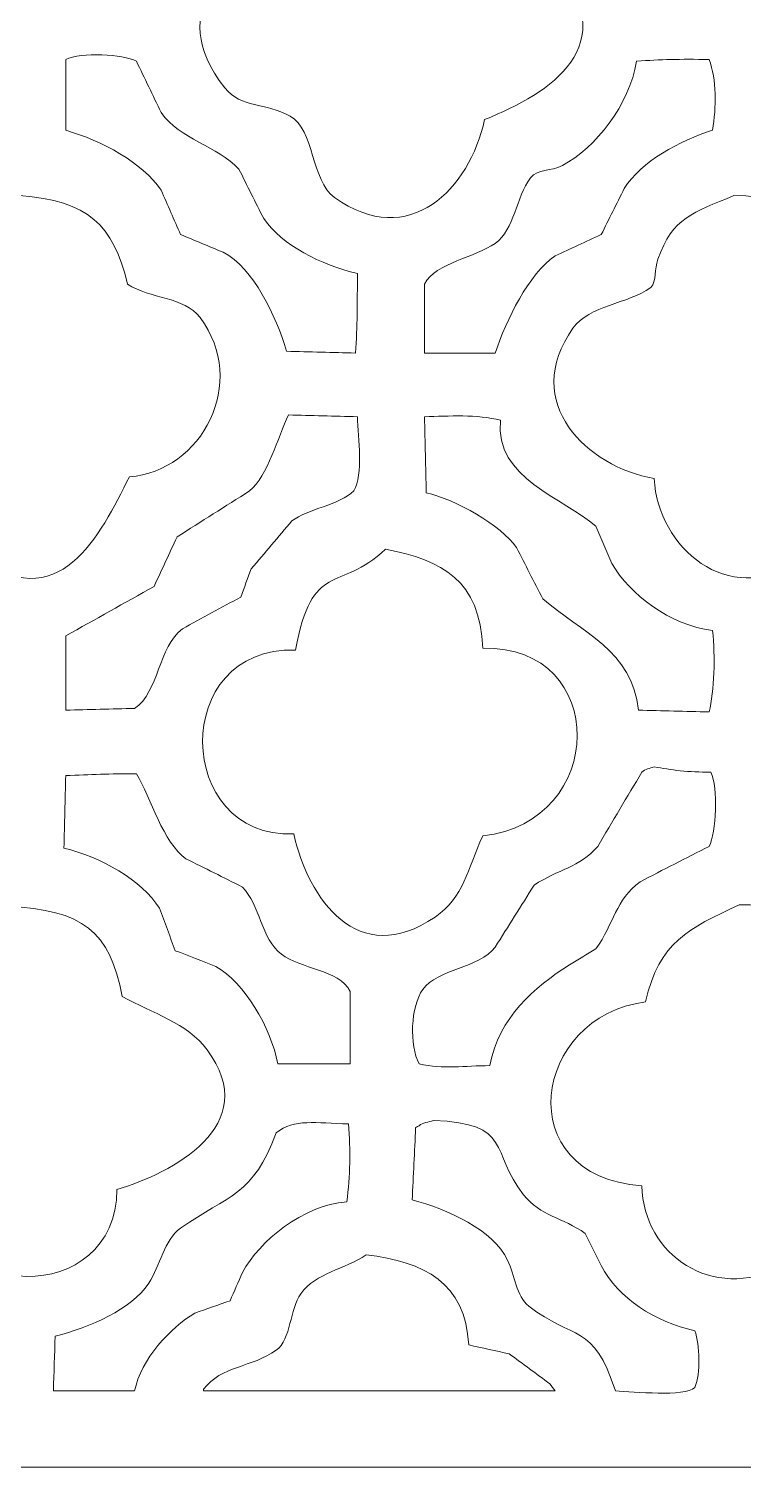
# Model space of a CAD drawing. Header units: centimetres. Extents: x -27.5 to -1.9, y -9.6 to -4.5.
# Drawn here: x -5.528 to -4.281, y -9.5 to -6.991 of the extents above; entities that cross this region are included whole.
import ezdxf

# ---------------------------------------------------------------- set-up
doc = ezdxf.new("R2010")
doc.units = ezdxf.units.CM
doc.header["$MEASUREMENT"] = 0
doc.layers.add('layer 1', color=7, linetype='Continuous')

msp = doc.modelspace()

# ---------------------------------------------------------------- linework, layer by layer
at = {"layer": 'layer 1', "color": 7, "lineweight": 9}
for points, knots in [([(-13.01142, -4.47497), (-13.01142, -4.47497), (-1.85083, -4.47497), (-1.85083, -4.47497), (-1.85083, -4.47497), (-1.85083, -4.47497), (-1.85083, -9.50001), (-1.85083, -9.50001), (-1.85083, -9.50001), (-1.85083, -9.50001), (-13.01142, -9.50001), (-13.01142, -9.50001), (-13.01142, -9.50001), (-13.01142, -9.50001), (-13.01142, -4.47497), (-13.01142, -4.47497)], [0, 0, 0, 0, 0.2, 0.2, 0.2, 0.2, 0.4, 0.4, 0.4, 0.4, 0.6, 0.6, 0.6, 0.6, 1, 1, 1, 1]), ([(-4.92968, -6.65238), (-4.98883, -6.71247), (-5.04167, -6.71366), (-5.06232, -6.81895), (-5.06232, -6.81895), (-5.175, -6.86387), (-5.29553, -6.95527), (-5.18571, -7.09349), (-5.18571, -7.09349), (-5.15655, -7.13019), (-5.11505, -7.11844), (-5.07158, -7.14285), (-5.07158, -7.14285), (-5.02903, -7.16674), (-5.03519, -7.25563), (-4.99446, -7.28475), (-4.99446, -7.28475), (-4.8635, -7.37834), (-4.75818, -7.2694), (-4.73225, -7.14902), (-4.73225, -7.14902), (-4.6157, -7.10181), (-4.4893, -7.02103), (-4.60886, -6.87448), (-4.60886, -6.87448), (-4.6236, -6.85642), (-4.65715, -6.83389), (-4.6829, -6.82821), (-4.6829, -6.82821), (-4.69832, -6.82821), (-4.71375, -6.82821), (-4.72917, -6.82821), (-4.72917, -6.82821), (-4.74964, -6.81688), (-4.75463, -6.73658), (-4.76927, -6.71716), (-4.76927, -6.71716), (-4.80411, -6.67093), (-4.86705, -6.67227), (-4.92968, -6.65238)], [0, 0, 0, 0, 0.0909091, 0.0909091, 0.0909091, 0.0909091, 0.1818182, 0.1818182, 0.1818182, 0.1818182, 0.2727273, 0.2727273, 0.2727273, 0.2727273, 0.3636364, 0.3636364, 0.3636364, 0.3636364, 0.4545455, 0.4545455, 0.4545455, 0.4545455, 0.5454545, 0.5454545, 0.5454545, 0.5454545, 0.6363636, 0.6363636, 0.6363636, 0.6363636, 0.7272727, 0.7272727, 0.7272727, 0.7272727, 0.8181818, 0.8181818, 0.8181818, 0.8181818, 1, 1, 1, 1]), ([(-4.95744, -7.55621), (-4.95437, -7.50878), (-4.95431, -7.46974), (-4.95436, -7.41739), (-4.95436, -7.41739), (-5.01739, -7.40244), (-5.08585, -7.36844), (-5.11785, -7.32176), (-5.11785, -7.32176), (-5.13224, -7.29298), (-5.14664, -7.26418), (-5.16103, -7.23539), (-5.16103, -7.23539), (-5.19923, -7.19422), (-5.26345, -7.18412), (-5.29676, -7.13668), (-5.29676, -7.13668), (-5.31116, -7.10686), (-5.32555, -7.07704), (-5.33995, -7.04722), (-5.33995, -7.04722), (-5.36376, -7.0348), (-5.4362, -7.0311), (-5.46334, -7.04414), (-5.46334, -7.04414), (-5.46334, -7.08526), (-5.46334, -7.1264), (-5.46334, -7.16753), (-5.46334, -7.16753), (-5.40014, -7.18613), (-5.33012, -7.22318), (-5.29676, -7.27241), (-5.29676, -7.27241), (-5.28545, -7.29811), (-5.27414, -7.32382), (-5.26283, -7.34953), (-5.26283, -7.34953), (-5.23815, -7.35981), (-5.21347, -7.37009), (-5.1888, -7.38037), (-5.1888, -7.38037), (-5.13502, -7.40809), (-5.09668, -7.49136), (-5.07775, -7.55312), (-5.07775, -7.55312), (-5.03765, -7.55415), (-4.99754, -7.55518), (-4.95744, -7.55621)], [0, 0, 0, 0, 0.0769231, 0.0769231, 0.0769231, 0.0769231, 0.1538462, 0.1538462, 0.1538462, 0.1538462, 0.2307692, 0.2307692, 0.2307692, 0.2307692, 0.3076923, 0.3076923, 0.3076923, 0.3076923, 0.3846154, 0.3846154, 0.3846154, 0.3846154, 0.4615385, 0.4615385, 0.4615385, 0.4615385, 0.5384615, 0.5384615, 0.5384615, 0.5384615, 0.6153846, 0.6153846, 0.6153846, 0.6153846, 0.6923077, 0.6923077, 0.6923077, 0.6923077, 0.7692308, 0.7692308, 0.7692308, 0.7692308, 0.8461538, 0.8461538, 0.8461538, 0.8461538, 1, 1, 1, 1]), ([(-4.83714, -7.55621), (-4.79601, -7.55621), (-4.75487, -7.55621), (-4.71375, -7.55621), (-4.71375, -7.55621), (-4.69412, -7.49863), (-4.65581, -7.41814), (-4.60886, -7.38654), (-4.60886, -7.38654), (-4.58213, -7.37421), (-4.55539, -7.36187), (-4.52866, -7.34953), (-4.52866, -7.34953), (-4.5153, -7.3228), (-4.50192, -7.29606), (-4.48856, -7.26932), (-4.48856, -7.26932), (-4.46004, -7.22209), (-4.39035, -7.18555), (-4.33432, -7.16753), (-4.33432, -7.16753), (-4.32779, -7.12753), (-4.32702, -7.07913), (-4.34049, -7.04414), (-4.34049, -7.04414), (-4.39153, -7.0432), (-4.42497, -7.04421), (-4.46697, -7.04722), (-4.46697, -7.04722), (-4.47949, -7.12362), (-4.53834, -7.19831), (-4.59653, -7.22922), (-4.59653, -7.22922), (-4.61715, -7.24018), (-4.63865, -7.23353), (-4.65205, -7.25082), (-4.65205, -7.25082), (-4.67809, -7.28441), (-4.67914, -7.34026), (-4.71375, -7.36495), (-4.71375, -7.36495), (-4.74832, -7.38962), (-4.81688, -7.39811), (-4.83714, -7.4359), (-4.83714, -7.4359), (-4.83714, -7.476), (-4.83714, -7.51611), (-4.83714, -7.55621)], [0, 0, 0, 0, 0.0769231, 0.0769231, 0.0769231, 0.0769231, 0.1538462, 0.1538462, 0.1538462, 0.1538462, 0.2307692, 0.2307692, 0.2307692, 0.2307692, 0.3076923, 0.3076923, 0.3076923, 0.3076923, 0.3846154, 0.3846154, 0.3846154, 0.3846154, 0.4615385, 0.4615385, 0.4615385, 0.4615385, 0.5384615, 0.5384615, 0.5384615, 0.5384615, 0.6153846, 0.6153846, 0.6153846, 0.6153846, 0.6923077, 0.6923077, 0.6923077, 0.6923077, 0.7692308, 0.7692308, 0.7692308, 0.7692308, 0.8461538, 0.8461538, 0.8461538, 0.8461538, 1, 1, 1, 1]), ([(-5.54354, -7.28166), (-5.58157, -7.30807), (-5.63168, -7.31467), (-5.65768, -7.35261), (-5.65768, -7.35261), (-5.67331, -7.37544), (-5.66942, -7.42727), (-5.68852, -7.44824), (-5.68852, -7.44824), (-5.72519, -7.46473), (-5.7602, -7.46991), (-5.79032, -7.49143), (-5.79032, -7.49143), (-5.85934, -7.54075), (-5.87244, -7.66956), (-5.80266, -7.72895), (-5.80266, -7.72895), (-5.77519, -7.75233), (-5.70022, -7.75547), (-5.67927, -7.78448), (-5.67927, -7.78448), (-5.6517, -7.82266), (-5.66056, -7.87928), (-5.62374, -7.90786), (-5.62374, -7.90786), (-5.47576, -8.02275), (-5.40231, -7.87335), (-5.35229, -7.77214), (-5.35229, -7.77214), (-5.22593, -7.76263), (-5.14355, -7.60746), (-5.2289, -7.49451), (-5.2289, -7.49451), (-5.25745, -7.45673), (-5.31569, -7.46257), (-5.35537, -7.4359), (-5.35537, -7.4359), (-5.3808, -7.33162), (-5.4236, -7.29099), (-5.54354, -7.28166)], [0, 0, 0, 0, 0.0909091, 0.0909091, 0.0909091, 0.0909091, 0.1818182, 0.1818182, 0.1818182, 0.1818182, 0.2727273, 0.2727273, 0.2727273, 0.2727273, 0.3636364, 0.3636364, 0.3636364, 0.3636364, 0.4545455, 0.4545455, 0.4545455, 0.4545455, 0.5454545, 0.5454545, 0.5454545, 0.5454545, 0.6363636, 0.6363636, 0.6363636, 0.6363636, 0.7272727, 0.7272727, 0.7272727, 0.7272727, 0.8181818, 0.8181818, 0.8181818, 0.8181818, 1, 1, 1, 1]), ([(-4.29731, -7.28166), (-4.36877, -7.31199), (-4.40369, -7.31863), (-4.42995, -7.39271), (-4.42995, -7.39271), (-4.43612, -7.41011), (-4.43135, -7.43037), (-4.44229, -7.44207), (-4.44229, -7.44207), (-4.48239, -7.47087), (-4.54954, -7.47285), (-4.57802, -7.51302), (-4.57802, -7.51302), (-4.67021, -7.64305), (-4.5532, -7.75461), (-4.43612, -7.77522), (-4.43612, -7.77522), (-4.43049, -7.89615), (-4.30497, -8.00065), (-4.18934, -7.9202), (-4.18934, -7.9202), (-4.14376, -7.8885), (-4.14772, -7.80744), (-4.10605, -7.77522), (-4.10605, -7.77522), (-4.04233, -7.72595), (-3.98686, -7.75519), (-3.95181, -7.66417), (-3.95181, -7.66417), (-3.90579, -7.54464), (-4.01269, -7.44971), (-4.11222, -7.44824), (-4.11222, -7.44824), (-4.12383, -7.34664), (-4.18271, -7.28016), (-4.29731, -7.28166)], [0, 0, 0, 0, 0.1, 0.1, 0.1, 0.1, 0.2, 0.2, 0.2, 0.2, 0.3, 0.3, 0.3, 0.3, 0.4, 0.4, 0.4, 0.4, 0.5, 0.5, 0.5, 0.5, 0.6, 0.6, 0.6, 0.6, 0.7, 0.7, 0.7, 0.7, 0.8, 0.8, 0.8, 0.8, 1, 1, 1, 1]), ([(-5.46334, -8.17932), (-5.42324, -8.17829), (-5.38313, -8.17727), (-5.34303, -8.17624), (-5.34303, -8.17624), (-5.30067, -8.14786), (-5.30173, -8.06872), (-5.25974, -8.03742), (-5.25974, -8.03742), (-5.22582, -8.01892), (-5.19188, -8.0004), (-5.15795, -7.9819), (-5.15795, -7.9819), (-5.15178, -7.96545), (-5.14561, -7.94899), (-5.13944, -7.93254), (-5.13944, -7.93254), (-5.11579, -7.90478), (-5.09214, -7.87701), (-5.06849, -7.84925), (-5.06849, -7.84925), (-5.04077, -7.82751), (-4.98595, -7.82196), (-4.96052, -7.79681), (-4.96052, -7.79681), (-4.94372, -7.76711), (-4.95232, -7.70623), (-4.95436, -7.66726), (-4.95436, -7.66726), (-4.99445, -7.66623), (-5.03456, -7.6652), (-5.07466, -7.66417), (-5.07466, -7.66417), (-5.0935, -7.70333), (-5.10999, -7.7703), (-5.14252, -7.79681), (-5.14252, -7.79681), (-5.18468, -7.82355), (-5.22684, -7.85029), (-5.269, -7.87702), (-5.269, -7.87702), (-5.28236, -7.90581), (-5.29573, -7.9346), (-5.3091, -7.96339), (-5.3091, -7.96339), (-5.36051, -7.99218), (-5.41193, -8.02097), (-5.46334, -8.04976), (-5.46334, -8.04976), (-5.46334, -8.09295), (-5.46334, -8.13614), (-5.46334, -8.17932)], [0, 0, 0, 0, 0.0714286, 0.0714286, 0.0714286, 0.0714286, 0.1428571, 0.1428571, 0.1428571, 0.1428571, 0.2142857, 0.2142857, 0.2142857, 0.2142857, 0.2857143, 0.2857143, 0.2857143, 0.2857143, 0.3571429, 0.3571429, 0.3571429, 0.3571429, 0.4285714, 0.4285714, 0.4285714, 0.4285714, 0.5, 0.5, 0.5, 0.5, 0.5714286, 0.5714286, 0.5714286, 0.5714286, 0.6428571, 0.6428571, 0.6428571, 0.6428571, 0.7142857, 0.7142857, 0.7142857, 0.7142857, 0.7857143, 0.7857143, 0.7857143, 0.7857143, 0.8571429, 0.8571429, 0.8571429, 0.8571429, 1, 1, 1, 1]), ([(-4.83714, -7.66726), (-4.83611, -7.71147), (-4.83508, -7.75569), (-4.83405, -7.7999), (-4.83405, -7.7999), (-4.7836, -7.81172), (-4.70297, -7.85676), (-4.67673, -7.89553), (-4.67673, -7.89553), (-4.66131, -7.92534), (-4.64588, -7.95517), (-4.63046, -7.98498), (-4.63046, -7.98498), (-4.56534, -8.04203), (-4.47279, -8.07611), (-4.46388, -8.17932), (-4.46388, -8.17932), (-4.42276, -8.18035), (-4.38162, -8.18138), (-4.34049, -8.18241), (-4.34049, -8.18241), (-4.33077, -8.14474), (-4.32978, -8.08613), (-4.33432, -8.04051), (-4.33432, -8.04051), (-4.40911, -8.03039), (-4.47901, -7.97764), (-4.51015, -7.92329), (-4.51015, -7.92329), (-4.51941, -7.9017), (-4.52866, -7.8801), (-4.53792, -7.85851), (-4.53792, -7.85851), (-4.59358, -7.80933), (-4.71545, -7.77495), (-4.70449, -7.67342), (-4.70449, -7.67342), (-4.74551, -7.66319), (-4.79424, -7.66609), (-4.83714, -7.66726)], [0, 0, 0, 0, 0.0909091, 0.0909091, 0.0909091, 0.0909091, 0.1818182, 0.1818182, 0.1818182, 0.1818182, 0.2727273, 0.2727273, 0.2727273, 0.2727273, 0.3636364, 0.3636364, 0.3636364, 0.3636364, 0.4545455, 0.4545455, 0.4545455, 0.4545455, 0.5454545, 0.5454545, 0.5454545, 0.5454545, 0.6363636, 0.6363636, 0.6363636, 0.6363636, 0.7272727, 0.7272727, 0.7272727, 0.7272727, 0.8181818, 0.8181818, 0.8181818, 0.8181818, 1, 1, 1, 1]), ([(-4.73534, -8.07136), (-4.74073, -7.9527), (-4.80556, -7.9175), (-4.905, -7.89861), (-4.905, -7.89861), (-4.9872, -7.97533), (-5.03255, -7.91566), (-5.06232, -8.07444), (-5.06232, -8.07444), (-5.28154, -8.06765), (-5.2743, -8.4032), (-5.06541, -8.39525), (-5.06541, -8.39525), (-5.03958, -8.50862), (-4.95365, -8.63219), (-4.81863, -8.54024), (-4.81863, -8.54024), (-4.76785, -8.50566), (-4.76299, -8.45774), (-4.73534, -8.39834), (-4.73534, -8.39834), (-4.51816, -8.37563), (-4.51321, -8.06565), (-4.73534, -8.07136)], [0, 0, 0, 0, 0.1428571, 0.1428571, 0.1428571, 0.1428571, 0.2857143, 0.2857143, 0.2857143, 0.2857143, 0.4285714, 0.4285714, 0.4285714, 0.4285714, 0.5714286, 0.5714286, 0.5714286, 0.5714286, 0.7142857, 0.7142857, 0.7142857, 0.7142857, 1, 1, 1, 1]), ([(-4.43612, -8.27803), (-4.44355, -8.28138), (-4.45239, -8.2819), (-4.45771, -8.28729), (-4.45771, -8.28729), (-4.48342, -8.33047), (-4.50913, -8.37366), (-4.53483, -8.41685), (-4.53483, -8.41685), (-4.56707, -8.45464), (-4.603, -8.4557), (-4.64588, -8.48471), (-4.64588, -8.48471), (-4.6685, -8.5207), (-4.69113, -8.55669), (-4.71375, -8.59268), (-4.71375, -8.59268), (-4.74212, -8.63008), (-4.81406, -8.63025), (-4.84022, -8.66671), (-4.84022, -8.66671), (-4.86122, -8.69598), (-4.8641, -8.7639), (-4.84639, -8.79627), (-4.84639, -8.79627), (-4.80458, -8.80592), (-4.76702, -8.79973), (-4.723, -8.79935), (-4.723, -8.79935), (-4.70765, -8.71486), (-4.64525, -8.66285), (-4.58419, -8.62352), (-4.58419, -8.62352), (-4.56876, -8.61427), (-4.55334, -8.60501), (-4.53792, -8.59576), (-4.53792, -8.59576), (-4.50621, -8.55105), (-4.50409, -8.51064), (-4.4608, -8.47854), (-4.4608, -8.47854), (-4.4207, -8.45798), (-4.38059, -8.43741), (-4.34049, -8.41685), (-4.34049, -8.41685), (-4.32743, -8.39263), (-4.3242, -8.31473), (-4.33741, -8.28729), (-4.33741, -8.28729), (-4.37629, -8.28796), (-4.40769, -8.28346), (-4.43612, -8.27803)], [0, 0, 0, 0, 0.0714286, 0.0714286, 0.0714286, 0.0714286, 0.1428571, 0.1428571, 0.1428571, 0.1428571, 0.2142857, 0.2142857, 0.2142857, 0.2142857, 0.2857143, 0.2857143, 0.2857143, 0.2857143, 0.3571429, 0.3571429, 0.3571429, 0.3571429, 0.4285714, 0.4285714, 0.4285714, 0.4285714, 0.5, 0.5, 0.5, 0.5, 0.5714286, 0.5714286, 0.5714286, 0.5714286, 0.6428571, 0.6428571, 0.6428571, 0.6428571, 0.7142857, 0.7142857, 0.7142857, 0.7142857, 0.7857143, 0.7857143, 0.7857143, 0.7857143, 0.8571429, 0.8571429, 0.8571429, 0.8571429, 1, 1, 1, 1]), ([(-5.46334, -8.29346), (-5.46437, -8.33561), (-5.46539, -8.37778), (-5.46642, -8.41993), (-5.46642, -8.41993), (-5.40254, -8.43527), (-5.33066, -8.47562), (-5.29985, -8.52481), (-5.29985, -8.52481), (-5.29059, -8.54949), (-5.28134, -8.57417), (-5.27208, -8.59885), (-5.27208, -8.59885), (-5.24844, -8.6081), (-5.22478, -8.61736), (-5.20114, -8.62661), (-5.20114, -8.62661), (-5.15175, -8.65401), (-5.10508, -8.7331), (-5.09317, -8.79627), (-5.09317, -8.79627), (-5.05101, -8.79627), (-5.00885, -8.79627), (-4.96669, -8.79627), (-4.96669, -8.79627), (-4.96669, -8.75412), (-4.96669, -8.71195), (-4.96669, -8.66979), (-4.96669, -8.66979), (-4.98786, -8.63079), (-5.05278, -8.63126), (-5.087, -8.60502), (-5.087, -8.60502), (-5.12174, -8.57837), (-5.12464, -8.51909), (-5.15486, -8.4878), (-5.15486, -8.4878), (-5.18776, -8.47134), (-5.22067, -8.45489), (-5.25358, -8.43844), (-5.25358, -8.43844), (-5.29375, -8.4103), (-5.31422, -8.33275), (-5.33995, -8.29037), (-5.33995, -8.29037), (-5.38631, -8.29004), (-5.42018, -8.29182), (-5.46334, -8.29346)], [0, 0, 0, 0, 0.0769231, 0.0769231, 0.0769231, 0.0769231, 0.1538462, 0.1538462, 0.1538462, 0.1538462, 0.2307692, 0.2307692, 0.2307692, 0.2307692, 0.3076923, 0.3076923, 0.3076923, 0.3076923, 0.3846154, 0.3846154, 0.3846154, 0.3846154, 0.4615385, 0.4615385, 0.4615385, 0.4615385, 0.5384615, 0.5384615, 0.5384615, 0.5384615, 0.6153846, 0.6153846, 0.6153846, 0.6153846, 0.6923077, 0.6923077, 0.6923077, 0.6923077, 0.7692308, 0.7692308, 0.7692308, 0.7692308, 0.8461538, 0.8461538, 0.8461538, 0.8461538, 1, 1, 1, 1]), ([(-5.56513, -8.52173), (-5.5898, -8.55372), (-5.63665, -8.56447), (-5.66076, -8.59576), (-5.66076, -8.59576), (-5.67937, -8.61991), (-5.68091, -8.65546), (-5.69161, -8.6883), (-5.69161, -8.6883), (-5.91921, -8.71583), (-5.90776, -8.9719), (-5.69469, -9.00912), (-5.69469, -9.00912), (-5.68554, -9.21697), (-5.37491, -9.22054), (-5.37388, -9.01529), (-5.37388, -9.01529), (-5.27884, -8.98763), (-5.11834, -8.90413), (-5.21656, -8.77159), (-5.21656, -8.77159), (-5.25068, -8.72554), (-5.31231, -8.70731), (-5.36463, -8.67905), (-5.36463, -8.67905), (-5.38648, -8.56516), (-5.43285, -8.52734), (-5.56513, -8.52173)], [0, 0, 0, 0, 0.125, 0.125, 0.125, 0.125, 0.25, 0.25, 0.25, 0.25, 0.375, 0.375, 0.375, 0.375, 0.5, 0.5, 0.5, 0.5, 0.625, 0.625, 0.625, 0.625, 0.75, 0.75, 0.75, 0.75, 1, 1, 1, 1]), ([(-4.28805, -8.51864), (-4.3768, -8.56085), (-4.42691, -8.58267), (-4.45154, -8.6883), (-4.45154, -8.6883), (-4.64851, -8.71276), (-4.69102, -8.99217), (-4.45771, -9.00912), (-4.45771, -9.00912), (-4.45468, -9.13105), (-4.33434, -9.21052), (-4.21402, -9.15101), (-4.21402, -9.15101), (-4.16272, -9.12564), (-4.17005, -9.0616), (-4.1369, -9.01837), (-4.1369, -9.01837), (-4.10646, -8.97867), (-4.0265, -8.98369), (-3.995, -8.94434), (-3.995, -8.94434), (-3.90269, -8.82903), (-4.00181, -8.69626), (-4.12456, -8.68213), (-4.12456, -8.68213), (-4.12646, -8.57982), (-4.18031, -8.51592), (-4.28805, -8.51864)], [0, 0, 0, 0, 0.125, 0.125, 0.125, 0.125, 0.25, 0.25, 0.25, 0.25, 0.375, 0.375, 0.375, 0.375, 0.5, 0.5, 0.5, 0.5, 0.625, 0.625, 0.625, 0.625, 0.75, 0.75, 0.75, 0.75, 1, 1, 1, 1]), ([(-4.96978, -8.90115), (-5.02751, -8.89951), (-5.06377, -8.89169), (-5.09625, -8.91657), (-5.09625, -8.91657), (-5.13585, -9.02624), (-5.17869, -9.02404), (-5.26283, -9.08315), (-5.26283, -9.08315), (-5.29183, -9.10352), (-5.29866, -9.1487), (-5.31835, -9.17878), (-5.31835, -9.17878), (-5.34902, -9.22561), (-5.42091, -9.25555), (-5.48185, -9.27132), (-5.48185, -9.27132), (-5.48287, -9.30319), (-5.4839, -9.33507), (-5.48493, -9.36695), (-5.48493, -9.36695), (-5.43764, -9.36695), (-5.39033, -9.36695), (-5.34303, -9.36695), (-5.34303, -9.36695), (-5.33267, -9.31208), (-5.27981, -9.25591), (-5.23815, -9.23122), (-5.23815, -9.23122), (-5.21759, -9.22402), (-5.19702, -9.21682), (-5.17646, -9.20962), (-5.17646, -9.20962), (-5.16926, -9.19317), (-5.16206, -9.17672), (-5.15486, -9.16027), (-5.15486, -9.16027), (-5.12515, -9.10579), (-5.05, -9.04268), (-4.97286, -9.03688), (-4.97286, -9.03688), (-4.96636, -8.99148), (-4.96626, -8.94769), (-4.96978, -8.90115)], [0, 0, 0, 0, 0.0833333, 0.0833333, 0.0833333, 0.0833333, 0.1666667, 0.1666667, 0.1666667, 0.1666667, 0.25, 0.25, 0.25, 0.25, 0.3333333, 0.3333333, 0.3333333, 0.3333333, 0.4166667, 0.4166667, 0.4166667, 0.4166667, 0.5, 0.5, 0.5, 0.5, 0.5833333, 0.5833333, 0.5833333, 0.5833333, 0.6666667, 0.6666667, 0.6666667, 0.6666667, 0.75, 0.75, 0.75, 0.75, 0.8333333, 0.8333333, 0.8333333, 0.8333333, 1, 1, 1, 1]), ([(-4.82171, -8.89498), (-4.82979, -8.89833), (-4.84068, -8.89858), (-4.84639, -8.90423), (-4.84639, -8.90423), (-4.84845, -8.90526), (-4.8505, -8.90629), (-4.85256, -8.90732), (-4.85256, -8.90732), (-4.85461, -8.94947), (-4.85667, -8.99164), (-4.85873, -9.03379), (-4.85873, -9.03379), (-4.79745, -9.04938), (-4.71685, -9.08632), (-4.69215, -9.13868), (-4.69215, -9.13868), (-4.67975, -9.16498), (-4.67666, -9.20201), (-4.65514, -9.21888), (-4.65514, -9.21888), (-4.57732, -9.27986), (-4.54181, -9.24663), (-4.50398, -9.36695), (-4.50398, -9.36695), (-4.47108, -9.36796), (-4.38433, -9.37824), (-4.36517, -9.36078), (-4.36517, -9.36078), (-4.35422, -9.3367), (-4.35732, -9.28618), (-4.36517, -9.26206), (-4.36517, -9.26206), (-4.43524, -9.24592), (-4.49895, -9.20607), (-4.52866, -9.14793), (-4.52866, -9.14793), (-4.53792, -9.12942), (-4.54717, -9.11091), (-4.55642, -9.0924), (-4.55642, -9.0924), (-4.59641, -9.06353), (-4.63456, -9.06248), (-4.66439, -9.02454), (-4.66439, -9.02454), (-4.7241, -8.94861), (-4.68182, -8.90034), (-4.82171, -8.89498)], [0, 0, 0, 0, 0.0769231, 0.0769231, 0.0769231, 0.0769231, 0.1538462, 0.1538462, 0.1538462, 0.1538462, 0.2307692, 0.2307692, 0.2307692, 0.2307692, 0.3076923, 0.3076923, 0.3076923, 0.3076923, 0.3846154, 0.3846154, 0.3846154, 0.3846154, 0.4615385, 0.4615385, 0.4615385, 0.4615385, 0.5384615, 0.5384615, 0.5384615, 0.5384615, 0.6153846, 0.6153846, 0.6153846, 0.6153846, 0.6923077, 0.6923077, 0.6923077, 0.6923077, 0.7692308, 0.7692308, 0.7692308, 0.7692308, 0.8461538, 0.8461538, 0.8461538, 0.8461538, 1, 1, 1, 1]), ([(-4.93893, -9.12942), (-4.97701, -9.15552), (-5.02629, -9.16035), (-5.05307, -9.19728), (-5.05307, -9.19728), (-5.07238, -9.22393), (-5.06958, -9.27691), (-5.09625, -9.296), (-5.09625, -9.296), (-5.13822, -9.32602), (-5.19184, -9.32305), (-5.22273, -9.36386), (-5.22273, -9.36386), (-5.22273, -9.36489), (-5.22273, -9.36592), (-5.22273, -9.36695), (-5.22273, -9.36695), (-5.01813, -9.36695), (-4.81347, -9.36695), (-4.60886, -9.36695), (-4.60886, -9.36695), (-4.61195, -9.36283), (-4.61503, -9.35872), (-4.61812, -9.35461), (-4.61812, -9.35461), (-4.64177, -9.33713), (-4.66542, -9.31964), (-4.68907, -9.30217), (-4.68907, -9.30217), (-4.71271, -9.29702), (-4.73637, -9.29188), (-4.76002, -9.28674), (-4.76002, -9.28674), (-4.76548, -9.17796), (-4.83725, -9.14175), (-4.93893, -9.12942)], [0, 0, 0, 0, 0.1, 0.1, 0.1, 0.1, 0.2, 0.2, 0.2, 0.2, 0.3, 0.3, 0.3, 0.3, 0.4, 0.4, 0.4, 0.4, 0.5, 0.5, 0.5, 0.5, 0.6, 0.6, 0.6, 0.6, 0.7, 0.7, 0.7, 0.7, 0.8, 0.8, 0.8, 0.8, 1, 1, 1, 1])]:
    msp.add_open_spline(points, degree=3, knots=knots, dxfattribs=at)

doc.saveas('drawing.dxf')
